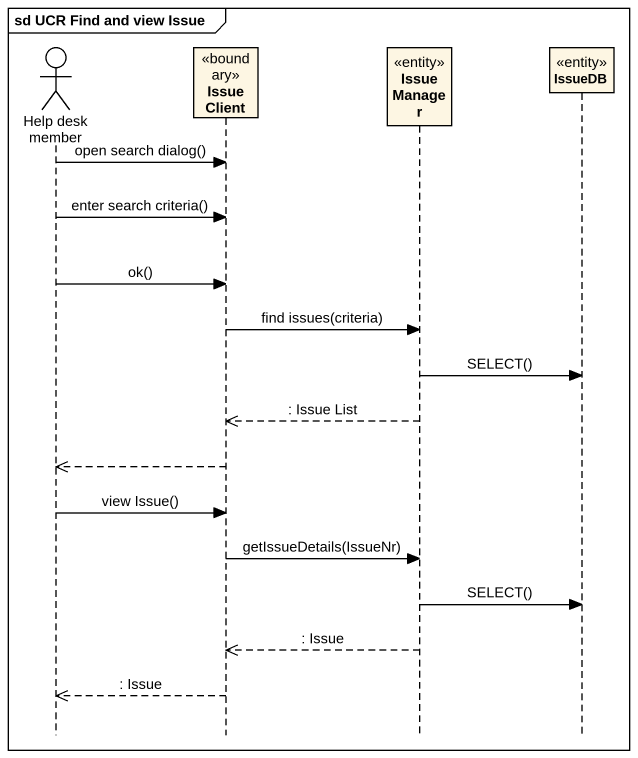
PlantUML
@startuml
mainframe sd UCR Find and view Issue
hide footbox
actor "Help desk member" as Help_desk_member
participant IssueClient <<boundary>>
participant IssueManager <<entity>>
participant IssueDB <<entity>>

Help_desk_member -> IssueClient : open search dialog()
Help_desk_member -> IssueClient : enter search criteria()
Help_desk_member -> IssueClient : ok()
IssueClient -> IssueManager : find issues(criteria)
IssueManager -> IssueDB : SELECT()
IssueManager -->> IssueClient : : Issue List
IssueClient -->> Help_desk_member
Help_desk_member -> IssueClient : view Issue()
IssueClient -> IssueManager : getIssueDetails(IssueNr)
IssueManager -> IssueDB : SELECT()
IssueManager -->> IssueClient : : Issue
IssueClient -->> Help_desk_member : : Issue
@enduml
